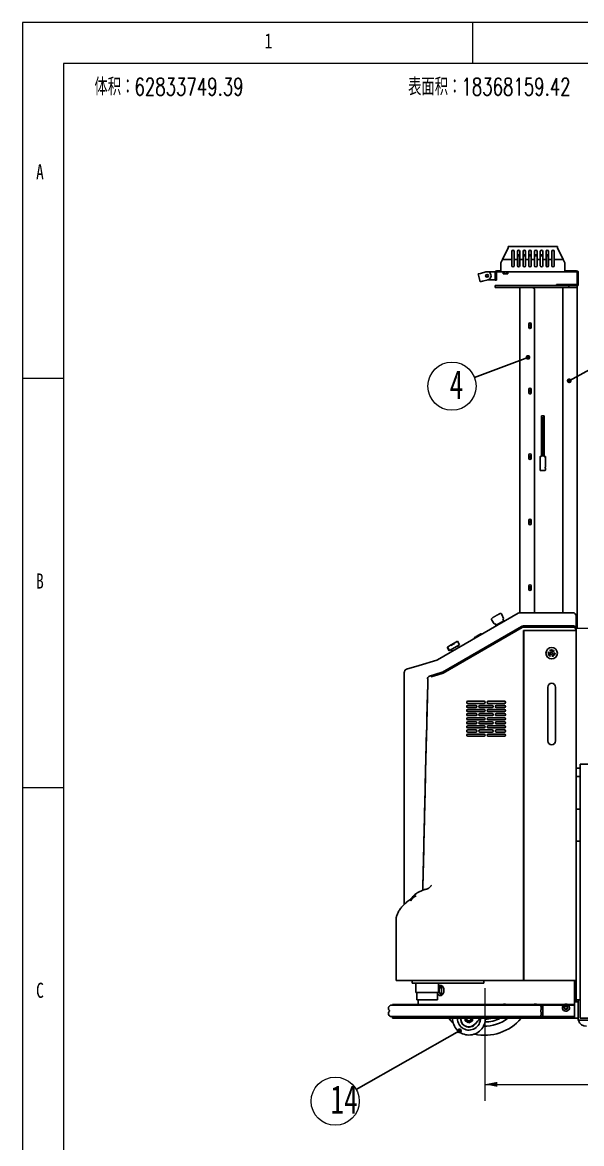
# Model space of a CAD drawing. Header units: millimetres. Extents: x -151 to 542, y -128 to 292.
# Drawn here: x 5 to 73.3, y 155 to 292 of the extents above; entities that cross this region are included whole.
import ezdxf

# ---------------------------------------------------------------- set-up
doc = ezdxf.new("R2010")
doc.units = ezdxf.units.MM
doc.styles.add('SLDTEXTSTYLE0', font='TXT', dxfattribs={"width": 0.7, "bigfont": 'bigfont'})
doc.styles.add('SLDTEXTSTYLE1', font='TXT', dxfattribs={"width": 0.75})
doc.styles.add('SLDTEXTSTYLE3', font='TXT', dxfattribs={"width": 0.7})
doc.dimstyles.new('SLDDIMSTYLE1', dxfattribs={"dimtxt": 2.857707, "dimasz": 1.5, "dimexe": 0, "dimexo": 0.0625, "dimgap": 0.714427, "dimtad": 1, "dimlfac": 20, "dimrnd": 1e-09, "dimzin": 12, "dimdsep": 46, "dimtxsty": 'SLDTEXTSTYLE3', "dimsah": 1, "dimcen": 0.09, "dimadec": 0, "dimazin": 3, "dimtfac": 1, "dimtofl": 0, "dimtmove": 0, "dimatfit": 3, "dimfxl": 1, "dimfrac": 2, "dimtolj": 1, "dimtzin": 12, "dimarcsym": 0})
doc.dimstyles.new('SLDDIMSTYLE2', dxfattribs={"dimtxt": 0.18, "dimasz": 0.6, "dimexe": 0, "dimexo": 0.0625, "dimgap": 0, "dimtad": 0, "dimtih": 1, "dimtoh": 1, "dimdec": 0, "dimrnd": 1e-09, "dimzin": 0, "dimdsep": 46, "dimtxsty": 'Standard', "dimblk1": 'DOT', "dimblk2": 'DOT', "dimsah": 1, "dimcen": 0.09, "dimadec": 0, "dimazin": 0, "dimtfac": 0.6, "dimtdec": 0, "dimtofl": 0, "dimtmove": 0, "dimatfit": 3, "dimldrblk": 'DOT', "dimfxl": 1, "dimfrac": 2, "dimtolj": 1, "dimtzin": 0, "dimarcsym": 0})

# ---------------------------------------------------------------- blocks, each defined once
blk = doc.blocks.new('_D_1')
at = {"color": 7, "linetype": 'Continuous', "lineweight": 18}
for p, q in [((72.66, 218), (97.14, 218)), ((95.14, 218), (95.14, 168.25)), ((110.22, 168.25), (93.14, 168.25))]:
    blk.add_line(p, q, dxfattribs=at)
for points in [[(95.14, 218), (94.84, 216.5), (95.44, 216.5)], [(95.14, 168.25), (95.44, 169.75), (94.84, 169.75)]]:
    blk.add_solid(points, dxfattribs=at)
at = {"color": 7, "linetype": 'Continuous', "lineweight": 18, "insert": (91.73, 190.34), "char_height": 2.646, "attachment_point": 1, "rotation": 90, "style": 'SLDTEXTSTYLE3'}
blk.add_mtext('995', dxfattribs=at)
blk = doc.blocks.new('_D_2')
at = {"color": 7, "linetype": 'Continuous', "lineweight": 18}
for p, q in [((61.49, 174), (61.49, 160.25)), ((108.09, 170.25), (108.09, 160.25)), ((61.49, 162.25), (108.09, 162.25))]:
    blk.add_line(p, q, dxfattribs=at)
for points in [[(61.49, 162.25), (62.99, 161.95), (62.99, 162.55)], [(108.09, 162.25), (106.59, 162.55), (106.59, 161.95)]]:
    blk.add_solid(points, dxfattribs=at)
at = {"color": 7, "linetype": 'Continuous', "lineweight": 18, "insert": (82.01, 165.66), "char_height": 2.646, "attachment_point": 1, "style": 'SLDTEXTSTYLE3'}
blk.add_mtext('932', dxfattribs=at)
blk = doc.blocks.new('_DOT')
at = {"color": 0, "linetype": 'ByBlock', "lineweight": -2}
blk.add_line((-0.5, 0), (-1, 0), dxfattribs=at)
at = {"color": 0, "linetype": 'ByBlock', "const_width": 0.5}
blk.add_lwpolyline([(-0.25, 0, 1), (0.25, 0, 1)], format="xyb", close=True, dxfattribs=at)
blk = doc.blocks.new('SW_NOTE_12')
at = {"color": 0, "linetype": 'Continuous', "lineweight": 0}
blk.add_circle((-2.75, -1.04), 2.94, dxfattribs=at)
at = {"color": 0, "linetype": 'Continuous', "lineweight": 0, "insert": (-2.2, 0.91), "char_height": 3.5, "attachment_point": 2, "style": 'SLDTEXTSTYLE3'}
blk.add_mtext('4', dxfattribs=at)
blk = doc.blocks.new('SW_NOTE_13')
at = {"color": 0, "linetype": 'Continuous', "lineweight": 0}
blk.add_circle((-2.56, -1.45), 2.94, dxfattribs=at)
at = {"color": 0, "linetype": 'Continuous', "lineweight": 0, "insert": (-1.47, 0.51), "char_height": 3.5, "attachment_point": 2, "style": 'SLDTEXTSTYLE3'}
blk.add_mtext('14', dxfattribs=at)

msp = doc.modelspace()

# ---------------------------------------------------------------- linework, layer by layer
at = {"color": 7, "linetype": 'Continuous', "lineweight": 18}
for p, q in [((415, 292), (5, 292)), ((5, 292), (5, 5)), ((60, 287), (60, 292)), ((410, 287), (10, 287)), ((10, 287), (10, 10)), ((10, 248.5), (5, 248.5)), ((5, 198.5), (10, 198.5))]:
    msp.add_line(p, q, dxfattribs=at)
at = {"color": 7, "linetype": 'Continuous', "lineweight": 25}
for p, q in [((63.6578, 263.04588), (64.34976, 264.46823)), ((64.34976, 264.46823), (64.34976, 264.61823)), ((64.34976, 264.61823), (70.37279, 264.61823)), ((70.37279, 264.61823), (70.37279, 264.46823)), ((70.37279, 264.46823), (71.06474, 263.04588)), ((63.44976, 262.61823), (63.6578, 263.04588)), ((63.6578, 263.04588), (64.76127, 263.04588)), ((64.76127, 264.01823), (64.76127, 263.04588)), ((64.76127, 263.04588), (64.76127, 262.26823)), ((65.06127, 263.04588), (65.06127, 264.01823)), ((65.06127, 262.26823), (65.06127, 263.04588)), ((65.06127, 263.04588), (65.46127, 263.04588)), ((65.46127, 264.01823), (65.46127, 263.04588)), ((65.46127, 263.04588), (65.46127, 262.26823)), ((65.49976, 262.16791), (65.49976, 263.36823)), ((65.59976, 263.61823), (65.76127, 263.61823)), ((65.59976, 263.46823), (65.76127, 263.46823)), ((65.76127, 263.04588), (65.76127, 264.01823)), ((65.76127, 262.26823), (65.76127, 263.04588)), ((65.76127, 263.04588), (66.16127, 263.04588)), ((66.16127, 264.01823), (66.16127, 263.04588)), ((66.16127, 263.61823), (66.46127, 263.61823)), ((66.16127, 263.46823), (66.46127, 263.46823)), ((66.16127, 263.04588), (66.16127, 262.26823)), ((66.46127, 263.04588), (66.46127, 264.01823)), ((66.46127, 262.26823), (66.46127, 263.04588)), ((66.46127, 263.04588), (66.86127, 263.04588)), ((66.86127, 264.01823), (66.86127, 263.04588)), ((66.86127, 263.61823), (67.16127, 263.61823)), ((66.86127, 263.46823), (67.16127, 263.46823)), ((66.86127, 263.04588), (66.86127, 262.26823)), ((67.16127, 263.04588), (67.16127, 264.01823)), ((67.16127, 262.26823), (67.16127, 263.04588)), ((67.16127, 263.04588), (67.56127, 263.04588)), ((67.56127, 264.01823), (67.56127, 263.04588)), ((67.56127, 263.61823), (67.86127, 263.61823)), ((67.56127, 263.46823), (67.86127, 263.46823)), ((67.56127, 263.04588), (67.56127, 262.26823)), ((67.86127, 263.04588), (67.86127, 264.01823)), ((67.86127, 262.26823), (67.86127, 263.04588)), ((67.86127, 263.04588), (68.26127, 263.04588)), ((68.26127, 264.01823), (68.26127, 263.04588)), ((68.26127, 263.61823), (68.56127, 263.61823)), ((68.26127, 263.46823), (68.56127, 263.46823)), ((68.26127, 263.04588), (68.26127, 262.26823)), ((68.56127, 263.04588), (68.56127, 264.01823)), ((68.56127, 262.26823), (68.56127, 263.04588)), ((68.56127, 263.04588), (68.96127, 263.04588)), ((68.96127, 264.01823), (68.96127, 263.04588)), ((68.96127, 263.61823), (69.09976, 263.61823)), ((68.96127, 263.46823), (69.09976, 263.46823)), ((68.96127, 263.04588), (68.96127, 262.26823)), ((69.19976, 263.36823), (69.19976, 262.14711)), ((69.26127, 263.04588), (69.26127, 264.01823)), ((69.26127, 262.26823), (69.26127, 263.04588)), ((69.26127, 263.04588), (69.66127, 263.04588)), ((69.66127, 264.01823), (69.66127, 263.04588)), ((69.66127, 263.04588), (69.66127, 262.26823)), ((69.96127, 263.04588), (69.96127, 264.01823)), ((69.96127, 263.04588), (71.06474, 263.04588)), ((69.96127, 262.26823), (69.96127, 263.04588)), ((71.06474, 263.04588), (71.27279, 262.61823)), ((62.94976, 261.66823), (62.94976, 261.51823)), ((63.44976, 261.66823), (62.94976, 261.66823)), ((63.44976, 261.51823), (63.44976, 262.61823)), ((71.27279, 262.61823), (71.27279, 261.51823)), ((71.49976, 261.66823), (71.27279, 261.66823)), ((71.74976, 261.66823), (71.49976, 261.66823)), ((71.74976, 261.51823), (71.74976, 261.66823)), ((71.74976, 261.66823), (72.24976, 261.66823)), ((72.24976, 261.66823), (72.69976, 261.66823)), ((60.65328, 261.26171), (60.94265, 261.34085)), ((60.91708, 260.29714), (60.65328, 261.26171)), ((61.20645, 260.37628), (60.91708, 260.29714)), ((60.94265, 261.34085), (61.61785, 261.52552)), ((61.88166, 260.56094), (61.20645, 260.37628)), ((61.74976, 261.54323), (62.44976, 261.54323)), ((62.44976, 260.54323), (61.8169, 260.54323)), ((62.44976, 261.54323), (62.74976, 261.54323)), ((62.74976, 260.54323), (62.44976, 260.54323)), ((62.74976, 261.46823), (62.74976, 260.76823)), ((62.74976, 260.76823), (62.74976, 260.51823)), ((62.89976, 260.51823), (62.74976, 260.51823)), ((62.89976, 260.76823), (62.89976, 261.46823)), ((62.89976, 260.51823), (62.89976, 260.76823)), ((63.44976, 261.51823), (62.94976, 261.51823)), ((63.44976, 261.51823), (71.27279, 261.51823)), ((63.74976, 261.51823), (63.71108, 261.4959)), ((63.71108, 261.4959), (63.78325, 261.51823)), ((63.71108, 261.29056), (63.71108, 261.4959)), ((63.71108, 261.29056), (63.74976, 261.26823)), ((63.78325, 261.26823), (63.71108, 261.29056)), ((63.74976, 261.26823), (63.78325, 261.26823)), ((63.78325, 261.51823), (63.85542, 261.4959)), ((63.85542, 261.29056), (63.78325, 261.26823)), ((63.78325, 261.26823), (63.99976, 261.26823)), ((63.85542, 261.4959), (63.99976, 261.51823)), ((63.85542, 261.29056), (63.85542, 261.4959)), ((63.99976, 261.26823), (63.85542, 261.29056)), ((63.99976, 261.51823), (64.14409, 261.4959)), ((64.14409, 261.29056), (63.99976, 261.26823)), ((63.99976, 261.26823), (64.21626, 261.26823)), ((64.14409, 261.4959), (64.21626, 261.51823)), ((64.14409, 261.29056), (64.14409, 261.4959)), ((64.21626, 261.26823), (64.14409, 261.29056)), ((64.21626, 261.51823), (64.28843, 261.4959)), ((64.28843, 261.29056), (64.21626, 261.26823)), ((64.21626, 261.26823), (64.24976, 261.26823)), ((64.28843, 261.4959), (64.24976, 261.51823)), ((64.24976, 261.26823), (64.28843, 261.29056)), ((64.28843, 261.29056), (64.28843, 261.4959)), ((71.49976, 261.51823), (71.27279, 261.51823)), ((71.74976, 261.51823), (71.49976, 261.51823)), ((72.24976, 261.51823), (71.74976, 261.51823)), ((72.69976, 261.51823), (72.24976, 261.51823)), ((72.74976, 259.99823), (72.74976, 261.46823)), ((72.89976, 259.84823), (72.89976, 261.46823)), ((62.74976, 259.59823), (62.74976, 259.84823)), ((62.74976, 259.84823), (63.24976, 259.84823)), ((63.24976, 259.59823), (62.74976, 259.59823)), ((63.24976, 259.84823), (71.24976, 259.84823)), ((63.24976, 259.59823), (71.24976, 259.59823)), ((65.74976, 219.8699), (65.74976, 259.59823)), ((67.54976, 259.34823), (67.54976, 219.87323)), ((70.24976, 259.99823), (70.24976, 259.84823)), ((70.49976, 259.99823), (70.24976, 259.99823)), ((71.24976, 259.99823), (70.49976, 259.99823)), ((70.99976, 259.59823), (70.99976, 219.87323)), ((71.74976, 259.99823), (71.24976, 259.99823)), ((71.24976, 259.84823), (71.74976, 259.84823)), ((71.74976, 259.59823), (71.24976, 259.59823)), ((71.74976, 259.84823), (71.74976, 259.99823)), ((72.24976, 259.99823), (71.74976, 259.99823)), ((72.24976, 259.84823), (71.74976, 259.84823)), ((71.74976, 259.84823), (71.74976, 259.59823)), ((72.24976, 259.59823), (71.74976, 259.59823)), ((72.74976, 259.99823), (72.24976, 259.99823)), ((72.89976, 259.84823), (72.24976, 259.84823)), ((72.24976, 259.84823), (72.34976, 259.84823)), ((72.24976, 259.59823), (72.34976, 259.59823)), ((72.34976, 259.59823), (72.74976, 259.59823)), ((72.74976, 259.84823), (72.74976, 259.59823)), ((72.74976, 259.59823), (72.74976, 218.29823)), ((66.84976, 255.14823), (66.84976, 254.74823)), ((67.14976, 254.74823), (67.14976, 255.14823)), ((66.84976, 247.14823), (66.84976, 246.74823)), ((67.14976, 246.74823), (67.14976, 247.14823)), ((68.71476, 243.93445), (68.38476, 243.93445)), ((68.38476, 243.93437), (68.38476, 239.07001)), ((68.38571, 243.93281), (68.38476, 243.93416)), ((68.71476, 243.93416), (68.38476, 243.93416)), ((68.7138, 243.93281), (68.71476, 243.93416)), ((68.71476, 239.07001), (68.71476, 243.93437)), ((68.49976, 243.45656), (68.49976, 239.16594)), ((68.59976, 243.45656), (68.59976, 239.16594)), ((66.84976, 239.14823), (66.84976, 238.74823)), ((67.14976, 238.74823), (67.14976, 239.14823)), ((68.22476, 238.94528), (68.22476, 237.67306)), ((68.39976, 239.0593), (68.39976, 239.05098)), ((68.44456, 239.04919), (68.65495, 239.04919)), ((68.69976, 239.05098), (68.69976, 239.0593)), ((68.87476, 237.67306), (68.87476, 238.94528)), ((68.22476, 237.52438), (68.22476, 237.29554)), ((68.87476, 237.29554), (68.87476, 237.52438)), ((66.84976, 231.14823), (66.84976, 230.74823)), ((67.14976, 230.74823), (67.14976, 231.14823)), ((66.84976, 223.14823), (66.84976, 222.74823)), ((67.14976, 222.74823), (67.14976, 223.14823)), ((55.69236, 214.1107), (65.55732, 219.80624)), ((63.77486, 219.17979), (63.54958, 219.65592)), ((65.80732, 219.87323), (72.24226, 219.87323)), ((72.64226, 219.47323), (72.64226, 219.44394)), ((72.64226, 219.44394), (72.64226, 217.99823)), ((56.31999, 212.62144), (65.95301, 218.18307)), ((56.39025, 212.4929), (66.02623, 218.05624)), ((62.3387, 218.95681), (62.6384, 218.52365)), ((62.73034, 218.56668), (62.86284, 218.33718)), ((63.91307, 218.88923), (62.82093, 218.25868)), ((62.86284, 218.33718), (62.82093, 218.25868)), ((62.82123, 218.24925), (62.83106, 218.23223)), ((63.82413, 218.89218), (62.86284, 218.33718)), ((63.82413, 218.89218), (63.69163, 219.12168)), ((63.75987, 219.16108), (63.77063, 219.16729)), ((63.91307, 218.88923), (63.82413, 218.89218)), ((63.93091, 218.86723), (63.92109, 218.88425)), ((66.02178, 218.21929), (66.19856, 218.26665)), ((66.27623, 218.26967), (72.24226, 218.26967)), ((66.27623, 218.12323), (72.24226, 218.12323)), ((72.65726, 217.99823), (72.56192, 217.99823)), ((72.64226, 218.29823), (72.74976, 218.29823)), ((72.74976, 217.99823), (72.65726, 217.99823)), ((72.65726, 172.32323), (72.65726, 217.99823)), ((72.74976, 218.29823), (72.74976, 217.99823)), ((60.27414, 216.88344), (60.21246, 216.79003)), ((60.21246, 216.79003), (60.24544, 216.80906)), ((60.21246, 216.79003), (60.21996, 216.77704)), ((60.23362, 216.77337), (60.25144, 216.78366)), ((60.24796, 216.77552), (60.23844, 216.77003)), ((60.23844, 216.77003), (60.25344, 216.74405)), ((60.30712, 216.90248), (60.24544, 216.80906)), ((60.24544, 216.80906), (60.30413, 216.84295)), ((60.24544, 216.80906), (60.25294, 216.79607)), ((60.30925, 216.81091), (60.27142, 216.78907)), ((60.27142, 216.78907), (60.28642, 216.76308)), ((60.27407, 216.88333), (60.29189, 216.89361)), ((60.30413, 216.84295), (60.69385, 217.06795)), ((60.36581, 216.93637), (60.30413, 216.84295)), ((60.30413, 216.84295), (60.31163, 216.82996)), ((60.709, 217.0417), (60.33011, 216.82295)), ((60.33011, 216.82295), (60.34511, 216.79697)), ((60.37485, 216.85491), (60.37751, 216.85032)), ((60.43355, 216.8888), (60.4362, 216.8842)), ((60.47257, 216.99952), (60.47325, 216.99833)), ((60.50554, 217.01855), (60.50623, 217.01736)), ((60.56423, 217.05244), (60.56492, 217.05125)), ((60.69385, 217.06795), (61.08356, 217.29295)), ((61.08789, 217.26045), (60.709, 217.0417)), ((60.88029, 217.23333), (60.88015, 217.23332)), ((60.91326, 217.25236), (60.91312, 217.25236)), ((61.08356, 217.29295), (60.97181, 217.28624)), ((60.9818, 217.1992), (60.97914, 217.2038)), ((61.09106, 217.27996), (61.08356, 217.29295)), ((61.10289, 217.23447), (61.08789, 217.26045)), ((66.22623, 217.70983), (66.22623, 174.92323)), ((66.22673, 217.70983), (66.22623, 217.70983)), ((66.22673, 174.92323), (66.22673, 217.70983)), ((72.64226, 217.72323), (66.27623, 217.72323)), ((72.64226, 217.78273), (72.64226, 217.72323)), ((72.64226, 217.72323), (72.64226, 174.92323)), ((56.89627, 215.6718), (56.91549, 215.6829)), ((56.89627, 215.6718), (57.14627, 215.23879)), ((56.91549, 215.6829), (57.3052, 215.9079)), ((56.91549, 215.6829), (57.16549, 215.24989)), ((57.14627, 215.23879), (57.16549, 215.24989)), ((57.16549, 215.24989), (58.37792, 215.94989)), ((57.3052, 215.9079), (57.73821, 216.1579)), ((57.3052, 215.9079), (57.3302, 215.8646)), ((57.3302, 215.8646), (57.76321, 216.1146)), ((57.36277, 215.36379), (57.48777, 215.14729)), ((57.38199, 215.37489), (57.50699, 215.15838)), ((57.44713, 215.21767), (57.4213, 215.17855)), ((57.4213, 215.17855), (57.45762, 215.19951)), ((57.4213, 215.17855), (57.4288, 215.16556)), ((57.44246, 215.1619), (57.47012, 215.17786)), ((57.47277, 215.17327), (57.44728, 215.15855)), ((57.44728, 215.15855), (57.46228, 215.13257)), ((57.73821, 216.1579), (58.12792, 216.3829)), ((57.76321, 216.1146), (57.73821, 216.1579)), ((58.37792, 215.94989), (58.12792, 216.3829)), ((58.28642, 215.60838), (58.16142, 215.82489)), ((69.21887, 214.96027), (69.31649, 215.08223)), ((69.31649, 215.08223), (69.3434, 214.94937)), ((69.46793, 215.24194), (69.39855, 215.27128)), ((69.48262, 215.25201), (69.43528, 215.27203)), ((69.47023, 215.16891), (69.46793, 215.24194)), ((69.4842, 215.20187), (69.48262, 215.25201)), ((69.81433, 215.16897), (69.82867, 215.18945)), ((69.94284, 215.12585), (69.81433, 215.16897)), ((69.83813, 215.17681), (69.84876, 215.19199)), ((69.9172, 215.15028), (69.83813, 215.17681)), ((69.87169, 215.25089), (69.88603, 215.27137)), ((69.87565, 215.2304), (69.88224, 215.23981)), ((69.88224, 215.23981), (69.9172, 215.15028)), ((69.88603, 215.27137), (69.94284, 215.12585)), ((53.47879, 213.43666), (55.61106, 214.07511)), ((69.24378, 214.95809), (69.21887, 214.96027)), ((69.2545, 214.97221), (69.24476, 214.92323)), ((69.24476, 214.92323), (69.2643, 214.825)), ((69.24809, 214.97277), (69.30815, 215.04781)), ((69.25954, 214.97177), (69.24809, 214.97277)), ((69.32471, 214.96607), (69.30625, 214.96768)), ((69.30815, 215.04781), (69.32471, 214.96607)), ((69.3434, 214.94937), (69.31849, 214.95155)), ((69.47997, 214.64702), (69.43734, 214.62058)), ((69.43734, 214.62058), (69.44367, 214.56958)), ((69.51551, 214.65141), (69.45341, 214.6129)), ((69.45341, 214.6129), (69.46269, 214.53814)), ((69.66745, 214.5616), (69.76904, 214.65134)), ((69.82187, 214.53805), (69.66745, 214.5616)), ((69.70142, 214.5716), (69.76393, 214.62681)), ((69.79643, 214.5571), (69.70142, 214.5716)), ((69.76393, 214.62681), (69.77176, 214.61001)), ((69.76904, 214.65134), (69.77961, 214.62868)), ((69.79158, 214.56752), (69.79643, 214.5571)), ((69.8113, 214.5607), (69.82187, 214.53805)), ((69.94103, 214.94937), (70.00543, 214.91485)), ((69.9626, 214.92079), (70.00681, 214.89709)), ((70.00543, 214.91485), (70.06553, 214.96026)), ((70.00681, 214.89709), (70.04781, 214.92807)), ((70.01226, 214.78498), (70.03976, 214.92323)), ((51.64226, 184.2389), (51.64226, 212.58894)), ((51.92765, 212.97221), (53.47879, 213.43666)), ((54.74294, 212.14128), (56.2597, 212.59543)), ((55.31631, 212.16009), (56.26635, 212.44455)), ((56.30498, 212.45612), (56.2597, 212.59543)), ((56.26635, 212.44455), (56.30498, 212.45612)), ((56.31999, 212.62144), (56.39025, 212.4929)), ((66.22623, 212.99823), (66.22673, 212.99823)), ((66.22623, 212.79823), (66.22673, 212.79823)), ((54.88562, 212.03113), (55.31631, 212.16009)), ((69.16726, 204.22323), (69.16726, 210.77323)), ((70.11726, 204.22323), (70.11726, 210.77323)), ((59.39226, 209.04823), (61.39226, 209.04823)), ((61.39226, 208.79823), (59.39226, 208.79823)), ((59.39226, 208.54823), (60.39226, 208.54823)), ((60.39226, 208.29823), (59.39226, 208.29823)), ((60.89226, 208.54823), (62.39226, 208.54823)), ((62.39226, 208.29823), (60.89226, 208.29823)), ((61.89226, 209.04823), (63.89226, 209.04823)), ((63.89226, 208.79823), (61.89226, 208.79823)), ((62.89226, 208.54823), (63.89226, 208.54823)), ((63.89226, 208.29823), (62.89226, 208.29823)), ((59.39226, 208.04823), (61.39226, 208.04823)), ((61.39226, 207.79823), (59.39226, 207.79823)), ((59.39226, 207.54823), (60.39226, 207.54823)), ((60.39226, 207.29823), (59.39226, 207.29823)), ((59.39226, 207.04823), (61.39226, 207.04823)), ((60.89226, 207.54823), (62.39226, 207.54823)), ((62.39226, 207.29823), (60.89226, 207.29823)), ((61.89226, 208.04823), (63.89226, 208.04823)), ((63.89226, 207.79823), (61.89226, 207.79823)), ((61.89226, 207.04823), (63.89226, 207.04823)), ((62.89226, 207.54823), (63.89226, 207.54823)), ((63.89226, 207.29823), (62.89226, 207.29823)), ((61.39226, 206.79823), (59.39226, 206.79823)), ((59.39226, 206.54823), (60.39226, 206.54823)), ((60.39226, 206.29823), (59.39226, 206.29823)), ((59.39226, 206.04823), (61.39226, 206.04823)), ((61.39226, 205.79823), (59.39226, 205.79823)), ((59.39226, 205.54823), (60.39226, 205.54823)), ((60.89226, 206.54823), (62.39226, 206.54823)), ((62.39226, 206.29823), (60.89226, 206.29823)), ((60.89226, 205.54823), (62.39226, 205.54823)), ((63.89226, 206.79823), (61.89226, 206.79823)), ((61.89226, 206.04823), (63.89226, 206.04823)), ((63.89226, 205.79823), (61.89226, 205.79823)), ((62.89226, 206.54823), (63.89226, 206.54823)), ((63.89226, 206.29823), (62.89226, 206.29823)), ((62.89226, 205.54823), (63.89226, 205.54823)), ((60.39226, 205.29823), (59.39226, 205.29823)), ((59.39226, 205.04823), (61.39226, 205.04823)), ((61.39226, 204.79823), (59.39226, 204.79823)), ((62.39226, 205.29823), (60.89226, 205.29823)), ((61.89226, 205.04823), (63.89226, 205.04823)), ((63.89226, 204.79823), (61.89226, 204.79823)), ((63.89226, 205.29823), (62.89226, 205.29823)), ((73.12476, 201.37323), (75.12476, 201.37323)), ((73.12476, 201.10437), (73.12476, 201.37323)), ((66.22623, 201.23358), (66.22673, 201.23358)), ((66.22623, 201.19823), (66.22673, 201.19823)), ((66.22623, 201.09823), (66.22673, 201.09823)), ((72.65726, 200.87323), (73.12476, 200.87323)), ((73.12476, 201.10437), (73.12476, 190.93186)), ((72.65726, 199.87323), (73.12476, 199.87323)), ((72.65726, 195.87323), (73.12476, 195.87323)), ((73.12476, 191.97323), (72.65726, 191.97323)), ((73.12476, 190.70072), (73.12476, 190.93186)), ((73.12476, 190.70072), (73.12476, 170.82323)), ((54.95428, 186.58404), (54.95798, 186.59124)), ((66.22673, 186.99823), (66.22623, 186.99823)), ((66.22673, 186.89823), (66.22623, 186.89823)), ((66.22623, 185.12323), (66.22673, 185.12323)), ((66.22623, 184.32323), (66.22673, 184.32323)), ((50.64226, 182.51849), (50.64226, 174.92323)), ((66.22623, 177.32323), (66.22673, 177.32323)), ((52.45484, 174.92323), (50.64226, 174.92323)), ((52.59226, 174.92323), (52.45484, 174.92323)), ((52.59226, 174.62323), (52.59226, 174.92323)), ((52.59226, 174.92323), (53.59226, 174.92323)), ((53.59226, 174.62323), (52.59226, 174.62323)), ((53.04226, 173.47323), (53.04226, 174.62323)), ((53.59226, 174.92323), (56.10619, 174.92323)), ((53.59226, 174.62323), (56.10619, 174.62323)), ((55.84226, 174.62323), (55.84226, 173.47323)), ((56.10619, 174.92323), (56.5534, 174.92323)), ((56.5534, 174.62323), (56.10619, 174.62323)), ((56.19226, 174.31507), (56.19226, 173.13138)), ((56.5534, 174.92323), (60.78947, 174.92323)), ((56.5534, 174.62323), (60.78947, 174.62323)), ((60.78947, 174.92323), (61.08639, 174.92323)), ((61.34226, 174.62323), (60.78947, 174.62323)), ((61.08639, 174.92323), (66.22623, 174.92323)), ((61.34226, 174.92323), (61.34226, 174.62323)), ((66.22673, 174.92323), (72.64226, 174.92323)), ((72.44226, 174.92323), (72.44226, 172.02323)), ((53.54226, 173.47323), (53.04226, 173.47323)), ((53.17976, 173.47323), (53.17976, 172.57323)), ((55.34226, 173.47323), (53.54226, 173.47323)), ((55.84226, 173.47323), (55.34226, 173.47323)), ((55.70476, 172.57323), (55.70476, 173.47323)), ((56.49226, 173.76789), (56.49226, 173.67856)), ((50.07476, 171.92323), (57.03151, 171.92323)), ((50.22476, 171.92323), (50.22476, 172.02323)), ((50.22476, 172.02323), (56.90929, 172.02323)), ((55.70476, 172.57323), (53.17976, 172.57323)), ((53.34226, 172.02323), (53.34226, 172.57323)), ((56.90929, 172.02323), (72.44226, 172.02323)), ((57.03151, 171.92323), (68.27539, 171.92323)), ((68.27539, 171.92323), (72.44226, 171.92323)), ((68.31466, 171.87323), (68.57908, 171.87323)), ((68.57908, 171.87323), (68.57908, 170.52323)), ((72.44226, 172.32323), (72.65726, 172.32323)), ((72.44226, 171.92323), (72.44226, 172.02323)), ((72.44226, 171.92323), (72.44226, 170.52323)), ((72.65726, 172.57323), (73.12476, 172.57323)), ((72.65726, 172.32323), (72.87476, 172.32323)), ((72.87476, 170.07323), (72.87476, 172.57323)), ((50.07476, 170.52323), (57.03151, 170.52323)), ((50.22476, 170.32323), (50.22476, 170.52323)), ((50.22476, 170.32323), (56.90929, 170.32323)), ((56.90929, 170.32323), (72.44226, 170.32323)), ((57.03151, 170.52323), (68.27539, 170.52323)), ((58.14226, 170.27823), (58.14298, 170.32323)), ((58.51726, 170.27823), (58.51824, 170.32323)), ((58.54588, 170.19316), (58.5328, 170.32323)), ((59.09226, 170.32323), (59.09226, 170.27823)), ((59.22476, 170.27823), (59.22796, 170.32323)), ((59.99226, 170.27823), (59.99226, 170.32323)), ((60.93319, 170.32323), (60.8848, 170.27)), ((68.27539, 170.52323), (72.44226, 170.52323)), ((72.44226, 170.32323), (72.44226, 170.52323)), ((72.87491, 170.32323), (72.44226, 170.32323)), ((124.87476, 170.07323), (72.87476, 170.07323)), ((73.12476, 170.32323), (73.12476, 170.82323)), ((75.12476, 170.32323), (73.12476, 170.32323))]:
    msp.add_line(p, q, dxfattribs=at)
at = {"color": 7, "linetype": 'Continuous', "lineweight": 25, "flags": 128}
for points in [[(68.27476, 238.93385), (68.25321, 238.9365), (68.23751, 238.93933), (68.22796, 238.94228), (68.22476, 238.94528), (68.22796, 238.94829), (68.23751, 238.95123), (68.25321, 238.95406), (68.27476, 238.95672)], [(68.4392, 239.04983), (68.43533, 239.04993), (68.39976, 239.05098)], [(68.69976, 239.05098), (68.66418, 239.04993), (68.66031, 239.04983)], [(68.82476, 238.95672), (68.8463, 238.95406), (68.86201, 238.95123), (68.87155, 238.94829), (68.87476, 238.94528), (68.87155, 238.94228), (68.86201, 238.93933), (68.8463, 238.9365), (68.82476, 238.93385)], [(68.22502, 237.52423), (68.2251, 237.52392), (68.22698, 237.53116), (68.22978, 237.54576), (68.23237, 237.5666), (68.23352, 237.591), (68.23275, 237.61562), (68.23047, 237.63819), (68.22759, 237.65682), (68.22536, 237.66909), (68.22476, 237.67306), (68.22476, 237.67306)], [(72.64193, 217.99823), (72.63457, 218.04201), (72.61181, 218.09507), (72.57484, 218.14397), (72.5251, 218.18683), (72.46448, 218.22201), (72.39533, 218.24814), (72.32029, 218.26424), (72.24226, 218.26967)], [(72.64193, 217.99823), (72.63457, 218.04201), (72.61181, 218.09507), (72.57484, 218.14397), (72.5251, 218.18683), (72.46448, 218.22201), (72.39533, 218.24814), (72.32029, 218.26424), (72.24226, 218.26967)], [(56.49339, 173.72323), (56.48703, 173.82885), (56.46814, 173.93144), (56.43727, 174.02804), (56.39529, 174.11587), (56.34342, 174.1924), (56.28316, 174.25543), (56.21623, 174.30316), (56.14455, 174.3342), (56.0702, 174.34766), (55.99531, 174.34317), (55.92203, 174.32083), (55.85248, 174.28131), (55.84226, 174.27378)], [(56.19226, 173.13138), (56.13532, 173.16515), (56.07149, 173.22073), (56.01523, 173.29077), (55.96813, 173.37324), (55.93158, 173.46579), (55.90661, 173.56574), (55.89394, 173.67022), (55.89394, 173.77623), (55.90661, 173.88071), (55.93158, 173.98067), (55.96813, 174.07321), (56.01523, 174.15569), (56.07149, 174.22573), (56.13532, 174.28131), (56.19226, 174.31507)], [(55.70476, 173.33562), (55.73238, 173.29077), (55.78865, 173.22073), (55.85248, 173.16515), (55.92203, 173.12562), (55.99531, 173.10329), (56.0702, 173.09879), (56.14455, 173.11226), (56.21623, 173.1433), (56.28316, 173.19102), (56.34342, 173.25406), (56.39529, 173.33059), (56.43727, 173.41842), (56.46814, 173.51502), (56.48703, 173.6176), (56.49339, 173.72323)], [(68.27539, 171.92323), (68.29272, 171.91403), (68.30919, 171.88689), (68.32401, 171.84313), (68.33644, 171.78491), (68.34588, 171.71507), (68.35186, 171.63705), (68.35408, 171.55467), (68.35245, 171.47198), (68.34704, 171.39303), (68.33811, 171.32169), (68.32611, 171.26146)], [(68.32611, 171.18499), (68.33811, 171.12477), (68.34704, 171.05343), (68.35245, 170.97448), (68.35408, 170.89178), (68.35186, 170.8094), (68.34588, 170.73139), (68.33644, 170.66155), (68.32401, 170.60333), (68.30919, 170.55957), (68.29272, 170.53243), (68.27539, 170.52323)]]:
    msp.add_lwpolyline(points, dxfattribs=at)
at = {"color": 7, "linetype": 'Continuous', "lineweight": 25}
for centre, radius in [((61.74976, 261.04323), 0.175), ((61.74976, 261.04323), 0.125), ((66.99976, 254.94823), 0.105), ((66.99976, 246.94823), 0.105), ((66.99976, 238.94823), 0.105), ((66.99976, 230.94823), 0.105), ((66.99976, 222.94823), 0.105), ((69.64226, 214.92323), 0.69977), ((69.64226, 214.92323), 0.15), ((69.64226, 214.92323), 0.135), ((71.39226, 171.62323), 0.225), ((71.39226, 171.62323), 0.17)]:
    msp.add_circle(centre, radius, dxfattribs=at)
for centre, radius, start, end in [((64.91127, 264.01823), 0.15, 0, 180), ((65.61127, 264.01823), 0.15, 0, 180), ((65.59976, 263.36823), 0.25, 90, 123.6376807), ((65.59976, 263.36823), 0.1, 90, 180), ((66.31127, 264.01823), 0.15, 0, 180), ((67.01127, 264.01823), 0.15, 0, 180), ((67.71127, 264.01823), 0.15, 0, 180), ((68.41127, 264.01823), 0.15, 0, 180), ((69.11127, 264.01823), 0.15, 0, 180), ((69.09976, 263.36823), 0.25, 49.7547428, 90), ((69.09976, 263.36823), 0.1, 0, 90), ((69.81127, 264.01823), 0.15, 0, 180), ((62.94976, 261.46823), 0.2, 90, 180), ((64.91127, 262.26823), 0.15, 180, 0), ((65.61127, 262.26823), 0.15, 180, 0), ((66.31127, 262.26823), 0.15, 180, 0), ((67.01127, 262.26823), 0.15, 180, 360), ((67.71127, 262.26823), 0.15, 180, 360), ((68.41127, 262.26823), 0.15, 180, 0), ((69.11127, 262.26823), 0.15, 180, 0), ((69.81127, 262.26823), 0.15, 180, 0), ((72.69976, 261.46823), 0.2, 0, 90), ((61.74976, 261.04323), 0.5, 15.2958741, 105.2958741), ((61.74976, 261.04323), 0.5, 285.2958741, 15.2958741), ((62.94976, 261.46823), 0.05, 90, 180), ((72.69976, 261.46823), 0.05, 0, 90), ((67.29976, 259.34823), 0.25, 0, 90), ((66.99976, 255.14823), 0.15, 0, 180), ((66.99976, 254.74823), 0.15, 180, 0), ((66.99976, 247.14823), 0.15, 0, 180), ((66.99976, 246.74823), 0.15, 180, 0), ((66.99976, 239.14823), 0.15, 0, 180), ((66.99976, 238.74823), 0.15, 180, 0), ((68.43857, 239.13001), 0.0806, 228.1136902, 271.9420126), ((68.54976, 243.85207), 4.80353, 269.0637907, 270.9362093), ((68.66095, 239.13001), 0.0806, 268.0579874, 311.8863098), ((68.55073, 239.67887), 2.42857, 262.7345247, 277.1868636), ((66.99976, 231.14823), 0.15, 0, 180), ((66.99976, 230.74823), 0.15, 180, 0), ((66.99976, 223.14823), 0.15, 0, 180), ((66.99976, 222.74823), 0.15, 180, 0), ((62.50317, 219.07061), 0.2, 120, 214.6790494), ((63.3688, 219.57038), 0.2, 25.3209506, 120), ((63.76563, 219.17595), 0.01, 300, 22.5734271), ((65.80732, 219.37323), 0.5, 90, 120), ((72.24226, 219.47323), 0.4, 0, 90), ((62.64634, 218.52973), 0.01, 217.4265729, 300), ((62.82989, 218.25425), 0.01, 153.6900675, 210), ((63.91243, 218.87925), 0.01, 30, 86.3099325), ((66.45301, 217.31704), 1, 115.5452906, 120), ((66.27623, 217.62323), 0.5, 90, 120), ((66.27623, 217.26967), 1, 90, 94.4547094), ((72.24226, 217.72323), 0.4, 0, 90), ((60.22862, 216.78204), 0.01, 210, 300), ((60.2616, 216.80107), 0.01, 210, 300), ((60.29492, 216.79721), 0.01, 57.9765355, 120), ((60.32029, 216.83496), 0.01, 210, 300), ((60.32789, 216.81625), 0.01, 57.9765355, 120), ((60.38659, 216.85014), 0.01, 57.9765355, 120), ((61.0361, 217.22514), 0.01, 120, 182.0234645), ((61.0237, 217.24107), 0.01, 300, 30), ((61.0824, 217.27496), 0.01, 300, 30), ((66.27623, 217.62323), 0.1, 90, 120), ((57.43746, 215.17056), 0.01, 210, 300), ((69.61728, 214.84733), 0.47706, 57.7729198, 117.2913337), ((69.61728, 214.84733), 0.46206, 56.0018442, 113.1969768), ((69.66068, 214.98319), 0.26601, 50.8396652, 135.7217653), ((69.66068, 214.98319), 0.28101, 47.9893534, 128.9055936), ((55.49236, 214.45711), 0.4, 286.6689605, 300), ((69.72047, 214.93955), 0.47706, 177.7729198, 237.2913337), ((69.72047, 214.93955), 0.46206, 176.0018442, 233.1969768), ((69.58111, 214.9092), 0.28101, 167.9893534, 248.9055936), ((69.58111, 214.9092), 0.26601, 170.8396652, 255.7217653), ((69.68497, 214.87729), 0.28101, 287.9893535, 8.9055936), ((69.68497, 214.87729), 0.26601, 290.8396652, 15.7217653), ((69.58901, 214.9828), 0.46206, 296.0018442, 353.1969768), ((69.58901, 214.9828), 0.47706, 297.7729198, 357.2913337), ((56.06561, 213.12823), 0.56705, 290.0153863, 296.6535743), ((56.19025, 212.83931), 0.4, 286.6689605, 300), ((54.97916, 211.66538), 0.5313, 116.3990136, 159.4485417), ((69.64226, 210.77323), 0.475, 0, 180), ((59.39226, 208.92323), 0.125, 90, 270), ((59.39226, 208.42323), 0.125, 90, 270), ((60.39226, 208.42323), 0.125, 270, 90), ((60.89226, 208.42323), 0.125, 90, 270), ((61.39226, 208.92323), 0.125, 270, 90), ((61.89226, 208.92323), 0.125, 90, 270), ((62.39226, 208.42323), 0.125, 270, 90), ((62.89226, 208.42323), 0.125, 90, 270), ((63.89226, 208.92323), 0.125, 270, 90), ((63.89226, 208.42323), 0.125, 270, 90), ((59.39226, 207.92323), 0.125, 90, 270), ((59.39226, 207.42323), 0.125, 90, 270), ((59.39226, 206.92323), 0.125, 90, 270), ((60.39226, 207.42323), 0.125, 270, 90), ((60.89226, 207.42323), 0.125, 90, 270), ((61.39226, 207.92323), 0.125, 270, 90), ((61.39226, 206.92323), 0.125, 270, 90), ((61.89226, 207.92323), 0.125, 90, 270), ((61.89226, 206.92323), 0.125, 90, 270), ((62.39226, 207.42323), 0.125, 270, 90), ((62.89226, 207.42323), 0.125, 90, 270), ((63.89226, 207.92323), 0.125, 270, 90), ((63.89226, 207.42323), 0.125, 270, 90), ((63.89226, 206.92323), 0.125, 270, 90), ((59.39226, 206.42323), 0.125, 90, 270), ((59.39226, 205.92323), 0.125, 90, 270), ((59.39226, 205.42323), 0.125, 90, 270), ((60.39226, 206.42323), 0.125, 270, 90), ((60.39226, 205.42323), 0.125, 270, 90), ((60.89226, 206.42323), 0.125, 90, 270), ((60.89226, 205.42323), 0.125, 90, 270), ((61.39226, 205.92323), 0.125, 270, 90), ((61.89226, 205.92323), 0.125, 90, 270), ((62.39226, 206.42323), 0.125, 270, 90), ((62.39226, 205.42323), 0.125, 270, 90), ((62.89226, 206.42323), 0.125, 90, 270), ((62.89226, 205.42323), 0.125, 90, 270), ((63.89226, 206.42323), 0.125, 270, 90), ((63.89226, 205.92323), 0.125, 270, 90), ((63.89226, 205.42323), 0.125, 270, 90), ((59.39226, 204.92323), 0.125, 90, 270), ((61.39226, 204.92323), 0.125, 270, 90), ((61.89226, 204.92323), 0.125, 90, 270), ((63.89226, 204.92323), 0.125, 270, 90), ((69.64226, 204.22323), 0.475, 180, 0), ((50.07476, 171.54823), 0.375, 90, 229.8808331), ((49.8009, 171.22323), 0.05, 310.1191669, 49.8808331), ((63.89226, 171.62323), 0.44, 65.3800227, 114.6199773), ((67.64226, 171.62323), 0.44, 65.3800227, 114.6199773), ((68.51304, 171.22323), 0.19081, 168.4403381, 191.5596619), ((71.39226, 171.62323), 0.44, 137.0141139, 0), ((71.39226, 171.62323), 0.44, 65.3800227, 114.6199773), ((71.39226, 171.62323), 0.44, 0, 42.9858861), ((50.07476, 170.89823), 0.375, 130.1191669, 270), ((61.49226, 173.99823), 5.75, 219.7270087, 227.5583196), ((59.54226, 170.27823), 2, 178.7107362, 270), ((59.54226, 170.27823), 1.4, 180, 1.8419673), ((59.54226, 170.27823), 1.025, 180, 330.8644001), ((59.54226, 170.27823), 1, 184.8797862, 319.2703368), ((59.54226, 170.27823), 0.45, 174.2608295, 270), ((59.54226, 170.27823), 0.3175, 180, 8.1480984), ((59.54226, 170.27823), 0.2675, 170.3154079, 9.6845921), ((59.54226, 170.27823), 2, 270, 1.2892638), ((59.54226, 170.27823), 0.45, 270, 5.7391705), ((61.49226, 173.99823), 5.75, 257.1152037, 320.2729913), ((61.49226, 173.99823), 4.625, 267.9557403, 307.3830192), ((61.49226, 173.99823), 4.125, 270.1189859, 297.012294), ((61.49226, 173.99823), 3.7864, 270.740097, 283.9325912), ((61.49226, 173.99823), 3.75, 270.7606034, 281.478341), ((61.49226, 173.99823), 3.71427, 270.7711732, 278.3395307), ((73.87476, 170.34084), 1, 195.5219423, 271)]:
    msp.add_arc(centre, radius, start, end, dxfattribs=at)
for points, knots in [([(68.38476, 243.93416), (68.38703, 243.9252), (68.39158, 243.9073), (68.42366, 243.82726), (68.46293, 243.71395), (68.49456, 243.58256), (68.49827, 243.49264), (68.49976, 243.45656)], [0, 0, 0, 0, 0.201864539, 0.403234572, 0.617328952, 0.846453432, 1, 1, 1, 1]), ([(68.71476, 243.93416), (68.71248, 243.9252), (68.70794, 243.9073), (68.67585, 243.82726), (68.63659, 243.71395), (68.60495, 243.58256), (68.60124, 243.49264), (68.59976, 243.45656)], [0, 0, 0, 0, 0.201864539, 0.403234572, 0.617328952, 0.846453432, 1, 1, 1, 1]), ([(68.27476, 238.95672), (68.28702, 238.9587), (68.30881, 238.96222), (68.34776, 238.98267), (68.378, 239.01426), (68.39478, 239.04643), (68.39671, 239.06534), (68.39721, 239.07025)], [0, 0, 0, 0, 0.288952585, 0.5135551494, 0.7398441342, 0.9324172369, 1, 1, 1, 1]), ([(68.39976, 239.05098), (68.39864, 239.03845), (68.39641, 239.0134), (68.37938, 238.98053), (68.35515, 238.95516), (68.32204, 238.93688), (68.29407, 238.93245), (68.27877, 238.93356), (68.27476, 238.93385)], [0, 0, 0, 0, 0.158304185, 0.316531274, 0.476844897, 0.648723615, 0.907731381, 1, 1, 1, 1]), ([(68.49976, 239.16594), (68.49909, 239.15321), (68.49776, 239.1278), (68.48792, 239.09447), (68.47399, 239.0679), (68.4573, 239.0506), (68.44653, 239.04983), (68.4413, 239.04946)], [0, 0, 0, 0, 0.186566716, 0.372688412, 0.57029706, 0.791474171, 1, 1, 1, 1]), ([(68.59976, 239.16594), (68.60042, 239.15321), (68.60175, 239.1278), (68.61159, 239.09447), (68.62552, 239.0679), (68.64221, 239.0506), (68.65299, 239.04983), (68.65821, 239.04946)], [0, 0, 0, 0, 0.186566716, 0.372688412, 0.57029706, 0.791474171, 1, 1, 1, 1]), ([(68.82476, 238.93385), (68.81249, 238.93355), (68.79068, 238.93302), (68.75185, 238.94893), (68.72118, 238.97765), (68.70269, 239.01454), (68.70066, 239.03975), (68.69976, 239.05098)], [0, 0, 0, 0, 0.265860425, 0.472513475, 0.680718173, 0.857901453, 1, 1, 1, 1]), ([(68.70333, 239.06539), (68.70386, 239.06084), (68.70585, 239.04379), (68.72045, 239.0172), (68.74427, 238.9896), (68.77751, 238.96774), (68.80544, 238.95919), (68.82074, 238.95723), (68.82476, 238.95672)], [0, 0, 0, 0, 0.063993417, 0.239949617, 0.418226144, 0.609363617, 0.897392819, 1, 1, 1, 1]), ([(68.22528, 237.29585), (68.22511, 237.29473), (68.22431, 237.28923), (68.22964, 237.27886), (68.2396, 237.27049), (68.24485, 237.26902), (68.2481, 237.26811)], [0, 0, 0, 0, 0.057784786, 0.284445453, 0.556797139, 1, 1, 1, 1]), ([(68.84933, 237.26735), (68.8518, 237.26808), (68.85706, 237.26963), (68.86563, 237.27415), (68.87397, 237.28538), (68.87419, 237.29273), (68.87428, 237.2956)], [0, 0, 0, 0, 0.308050832, 0.658342544, 0.866079888, 1, 1, 1, 1]), ([(68.87476, 237.67306), (68.87457, 237.67171), (68.87418, 237.669), (68.87151, 237.65501), (68.86844, 237.63527), (68.86615, 237.61102), (68.86574, 237.58548), (68.86733, 237.56169), (68.87023, 237.54174), (68.8731, 237.5283), (68.87479, 237.52224), (68.87459, 237.52392), (68.87453, 237.52438)], [0, 0, 0, 0, 0.105458415, 0.210852664, 0.317925959, 0.426304815, 0.532799678, 0.637139537, 0.742416259, 0.85022842, 0.958290736, 1, 1, 1, 1]), ([(60.2666, 216.79241), (60.26867, 216.79361), (60.27111, 216.79502), (60.30506, 216.81462), (60.31014, 216.81755)], [0, 0, 0, 0, 0.850383348, 1, 1, 1, 1]), ([(60.30704, 216.90236), (60.30956, 216.90382), (60.31302, 216.90582), (60.34576, 216.92472), (60.35467, 216.92986)], [0, 0, 0, 0, 0.72792575, 1, 1, 1, 1]), ([(69.28196, 214.76072), (69.30355, 214.71639), (69.33297, 214.65599), (69.38918, 214.62239), (69.40413, 214.61346)], [0, 0, 0, 0, 0.7340959125, 1, 1, 1, 1]), ([(69.46502, 214.63775), (69.45326, 214.64424), (69.42039, 214.66237), (69.37606, 214.7062), (69.33407, 214.76531), (69.30664, 214.83238), (69.29345, 214.89048), (69.29505, 214.9252), (69.29553, 214.93587)], [0, 0, 0, 0, 0.111487639, 0.31147725, 0.511430978, 0.711414636, 0.91137385, 1, 1, 1, 1]), ([(51.92765, 212.97221), (51.9264, 212.97183), (51.89228, 212.96149), (51.81815, 212.92753), (51.72448, 212.8436), (51.65553, 212.72387), (51.64668, 212.63392), (51.64226, 212.58894)], [0, 0, 0, 0, 0.00766441, 0.209759881, 0.47321316, 0.736605385, 1, 1, 1, 1]), ([(54.5286, 211.71975), (54.52804, 211.69856), (54.51598, 211.24245), (54.40125, 206.88231), (54.24365, 200.59115), (54.05227, 192.46201), (53.95968, 188.23702), (53.90987, 185.96423)], [0, 0, 0, 0, 0.002467792, 0.053131189, 0.507896486, 0.735279105, 1, 1, 1, 1]), ([(54.5286, 211.71975), (54.41395, 207.28295), (54.19212, 198.6982), (54.00213, 190.11271), (53.91032, 185.9644)], [0, 0, 0, 0, 0.516823041, 1, 1, 1, 1]), ([(54.5286, 211.71975), (54.51871, 211.75144), (54.50597, 211.79234), (54.48614, 211.84096), (54.48168, 211.85189)], [0, 0, 0, 0, 0.7750976178, 1, 1, 1, 1]), ([(54.5286, 211.71975), (54.52277, 211.73953), (54.5111, 211.77919), (54.4915, 211.82762), (54.48168, 211.85189)], [0, 0, 0, 0, 0.4986652122, 1, 1, 1, 1]), ([(54.9621, 186.58865), (54.94697, 186.56068), (54.91459, 186.50086), (54.85025, 186.41852), (54.77343, 186.3393), (54.68616, 186.2684), (54.5904, 186.20634), (54.48941, 186.15552), (54.40427, 186.12139), (54.35517, 186.10885), (54.33954, 186.10485)], [0, 0, 0, 0, 0.106582112, 0.228007923, 0.356863679, 0.491566494, 0.632051933, 0.779573957, 0.929818075, 1, 1, 1, 1]), ([(52.53227, 184.9568), (52.45512, 184.90264), (52.29598, 184.79092), (52.0741, 184.61973), (51.862, 184.44351), (51.66591, 184.26545), (51.48568, 184.0856), (51.32173, 183.90401), (51.17435, 183.72083), (51.04386, 183.53633), (50.9305, 183.35086), (50.83444, 183.1648), (50.75559, 182.9786), (50.69545, 182.79665), (50.66364, 182.66859), (50.65111, 182.60283), (50.64962, 182.59504)], [0, 0, 0, 0, 0.0743391222, 0.1533392354, 0.2323771293, 0.311368024, 0.3902117802, 0.4687719274, 0.5468742575, 0.6243150079, 0.7008816809, 0.7763860326, 0.8507022572, 0.9237986082, 0.9909684114, 1, 1, 1, 1]), ([(54.33926, 186.10329), (54.30276, 186.09294), (54.19626, 186.06276), (54.02597, 186.00807), (53.83138, 185.93717), (53.64519, 185.85973), (53.46782, 185.77573), (53.30006, 185.68502), (53.14271, 185.58747), (52.99677, 185.48298), (52.86342, 185.37162), (52.74417, 185.25377), (52.64037, 185.1303), (52.55642, 185.00616), (52.50595, 184.9136), (52.48425, 184.86425), (52.48044, 184.8556)], [0, 0, 0, 0, 0.0396332516, 0.1156318699, 0.1923758678, 0.2700618544, 0.3487357446, 0.4284142501, 0.5090609376, 0.5905478418, 0.6726010019, 0.7546260936, 0.8357861919, 0.9152831404, 0.9851561875, 1, 1, 1, 1]), ([(53.0973, 185.29168), (53.02589, 185.26141), (52.88179, 185.20033), (52.71607, 185.06452), (52.58078, 184.91596), (52.51942, 184.81107), (52.48861, 184.75841)], [0, 0, 0, 0, 0.25140301, 0.507231076, 0.752638544, 1, 1, 1, 1]), ([(52.48861, 184.75841), (52.52043, 184.81284), (52.57527, 184.90664), (52.68508, 185.03216), (52.80081, 185.13454), (52.9349, 185.22679), (53.04319, 185.27005), (53.0973, 185.29168)], [0, 0, 0, 0, 0.254363743, 0.438399739, 0.62240959, 0.811283683, 1, 1, 1, 1]), ([(52.48525, 184.85363), (52.47392, 184.8305), (52.4577, 184.79737), (52.45139, 184.75255), (52.4493, 184.72788), (52.44906, 184.7102), (52.44959, 184.69912), (52.45062, 184.69293), (52.45181, 184.69037), (52.45454, 184.69073), (52.46359, 184.70803), (52.47502, 184.73226), (52.48571, 184.75282), (52.48861, 184.75841)], [0, 0, 0, 0, 0.215351807, 0.308487585, 0.378417106, 0.424056205, 0.460127405, 0.476631026, 0.493296645, 0.51423539, 0.589847181, 0.888394352, 1, 1, 1, 1]), ([(52.48861, 184.75841), (52.47702, 184.73532), (52.46522, 184.71183), (52.45501, 184.6883), (52.45484, 184.68791)], [0, 0, 0, 0, 0.9833886718, 1, 1, 1, 1]), ([(50.64952, 182.59505), (50.64941, 182.59447), (50.64462, 182.56929), (50.64342, 182.5436), (50.64226, 182.51849)], [0, 0, 0, 0, 0.022753345, 1, 1, 1, 1]), ([(59.09226, 170.27823), (59.09226, 170.23469), (59.09226, 170.14666), (59.09226, 170.06148), (59.09226, 170.01842)], [0, 0, 0, 0, 0.494510724, 1, 1, 1, 1]), ([(59.09226, 170.01842), (59.1288, 169.99732), (59.20255, 169.95474), (59.27879, 169.91073), (59.31726, 169.88852)], [0, 0, 0, 0, 0.495457959, 1, 1, 1, 1]), ([(59.31726, 169.88852), (59.35496, 169.86675), (59.4312, 169.82273), (59.50497, 169.78014), (59.54226, 169.75861)], [0, 0, 0, 0, 0.494510724, 1, 1, 1, 1]), ([(59.54226, 169.75861), (59.5788, 169.77971), (59.65255, 169.82229), (59.72879, 169.86631), (59.76726, 169.88852)], [0, 0, 0, 0, 0.495457959, 1, 1, 1, 1]), ([(59.76726, 169.88852), (59.80496, 169.91028), (59.8812, 169.9543), (59.95497, 169.99689), (59.99226, 170.01842)], [0, 0, 0, 0, 0.494510725, 1, 1, 1, 1]), ([(59.99226, 170.01842), (59.99226, 170.06061), (59.99226, 170.14578), (59.99226, 170.23381), (59.99226, 170.27823)], [0, 0, 0, 0, 0.4954579588, 1, 1, 1, 1]), ([(60.30005, 169.62574), (60.42973, 169.77307), (60.63532, 170.00667), (60.8436, 170.23786), (60.92051, 170.32323)], [0, 0, 0, 0, 0.630734668, 1, 1, 1, 1])]:
    msp.add_open_spline(points, degree=3, knots=knots, dxfattribs=at)
for points in [[(62.40317, 219.24382), (62.40478, 219.24475), (62.408, 219.24661), (62.43374, 219.26146), (62.47374, 219.28456), (62.52798, 219.31587), (62.59397, 219.35397), (62.66929, 219.39746), (62.751, 219.44464), (62.83598, 219.4937), (62.92097, 219.54276), (63.00268, 219.58994), (63.078, 219.63343), (63.14399, 219.67153), (63.19823, 219.70284), (63.23823, 219.72594), (63.26396, 219.74079), (63.26719, 219.74265), (63.2688, 219.74358)], [(66.02178, 218.21929), (66.05049, 218.23001), (66.10789, 218.25147), (66.16834, 218.26159), (66.19856, 218.26665)], [(60.32529, 216.8263), (60.33102, 216.82961), (60.34248, 216.83622), (60.4306, 216.8871), (60.55655, 216.95982), (60.65641, 217.01747), (60.70635, 217.0463)], [(60.36574, 216.93625), (60.37029, 216.93888), (60.3794, 216.94414), (60.4495, 216.98461), (60.54969, 217.04246), (60.62913, 217.08832), (60.66885, 217.11125)], [(60.66885, 217.11125), (60.70856, 217.13418), (60.788, 217.18005), (60.88819, 217.23789), (60.95829, 217.27836), (60.9674, 217.28362), (60.97195, 217.28625)], [(60.70635, 217.0463), (60.75628, 217.07513), (60.85614, 217.13278), (60.9821, 217.2055), (61.07021, 217.25638), (61.08167, 217.26299), (61.0874, 217.2663)]]:
    msp.add_open_spline(points, degree=3, dxfattribs=at)

# ---------------------------------------------------------------- block references
at = {"color": 7, "linetype": 'Continuous', "lineweight": 0}
for name, p in [('SW_NOTE_12', (60.22101, 248.59695)), ('SW_NOTE_13', (45.76417, 161.63865))]:
    msp.add_blockref(name, p, dxfattribs=at)

# ---------------------------------------------------------------- texts
at = {"color": 7, "linetype": 'Continuous', "lineweight": 0, "attachment_point": 1}
for s, insert, char_height, style in [('1', (34.58333, 290.66802), 1.85208, 'SLDTEXTSTYLE1'), ('\\M+191CC积\\M+1814662833749.39', (13.79141, 285.20346), 2.1166667, 'SLDTEXTSTYLE0'), ('\\M+1955C\\M+196CA积\\M+1814618368159.42', (52.10371, 285.20346), 2.1166667, 'SLDTEXTSTYLE0'), ('A', (6.66667, 274.66802), 1.85208, 'SLDTEXTSTYLE1'), ('B', (6.66667, 224.66802), 1.85208, 'SLDTEXTSTYLE1'), ('C', (6.66667, 174.66802), 1.85208, 'SLDTEXTSTYLE1')]:
    msp.add_mtext(s, dxfattribs=dict(at, insert=insert, char_height=char_height, style=style))

# ---------------------------------------------------------------- dimensions: what is measured, and where the dimension line sits
at = {"color": 7, "linetype": 'Continuous', "lineweight": 18}
dim = msp.add_linear_dim(base=(95.14105, 168.24823), p1=(72.65726, 217.99823), p2=(110.21726, 168.24823), angle=90, dimstyle='SLDDIMSTYLE1', dxfattribs=at)
dim.commit()
dim.dimension.update_dxf_attribs({"geometry": '_D_1', "text_midpoint": (95.14105, 193.12323), "dimtype": 160})
dim = msp.add_linear_dim(base=(108.09226, 162.24823), p1=(61.49226, 173.99823), p2=(108.09226, 170.24823), dimstyle='SLDDIMSTYLE1', dxfattribs=at)
dim.commit()
dim.dimension.update_dxf_attribs({"geometry": '_D_2', "text_midpoint": (84.79226, 162.24823), "dimtype": 160})

# ---------------------------------------------------------------- leaders
at = {"color": 7, "linetype": 'Continuous', "lineweight": 0}
for points in [[(71.78862, 248.21579), (86.14371, 256.06296)], [(66.75498, 251.07581), (60.22101, 248.59695)], [(58.38583, 168.78645), (45.76417, 161.63865)]]:
    msp.add_leader(points, dimstyle='SLDDIMSTYLE2', dxfattribs=at)

doc.saveas('drawing.dxf')
